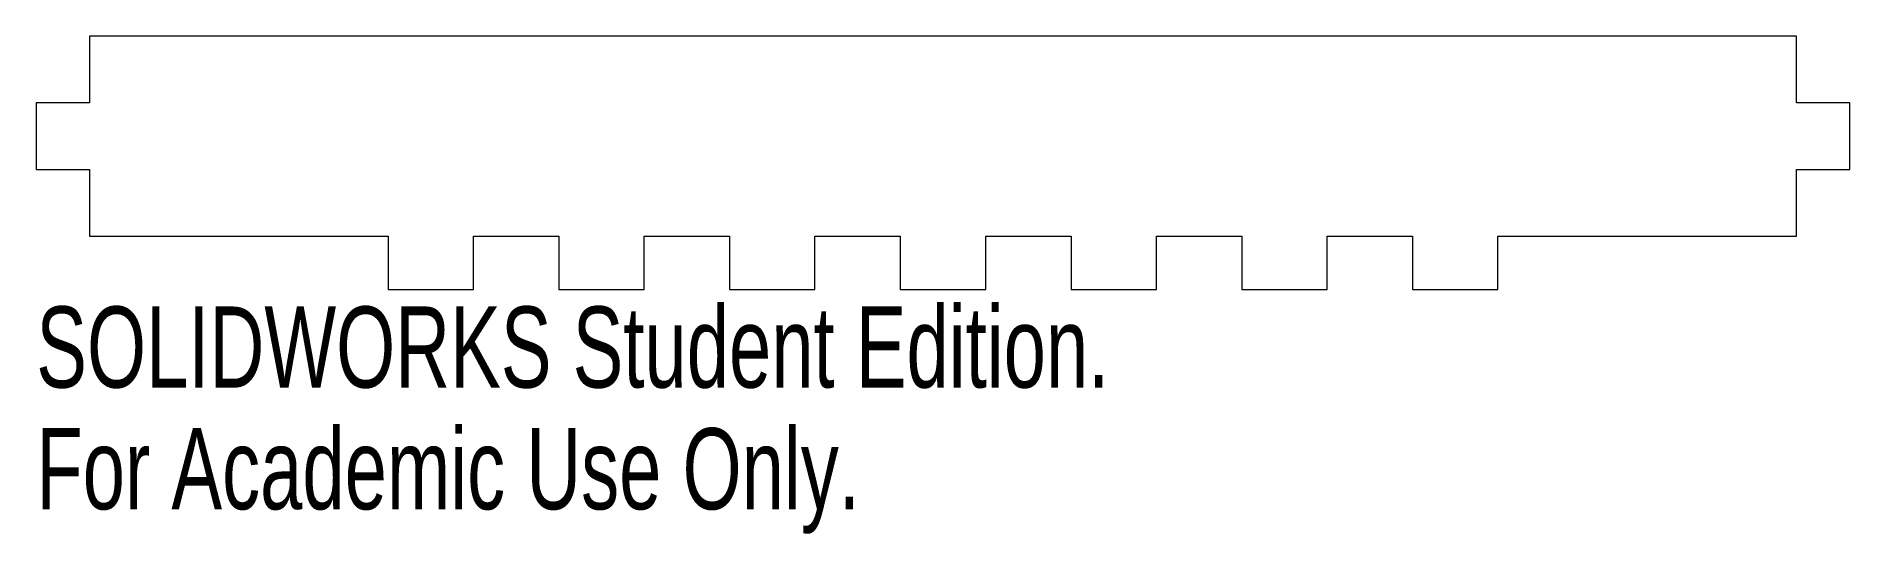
# Model space of a CAD drawing. Header units: inches. Extents: x -2.12 to 2.12, y -0.93 to 0.23.
import ezdxf

# ---------------------------------------------------------------- set-up
doc = ezdxf.new("R2010")
doc.units = ezdxf.units.IN
doc.header["$MEASUREMENT"] = 0
doc.styles.add('SLDTEXTSTYLE0', font='TXT', dxfattribs={"width": 0.7})

msp = doc.modelspace()

# ---------------------------------------------------------------- linework, layer by layer
at = {"color": 7, "linetype": 'Continuous', "lineweight": 15}
for p, q in [((-2, 0.234375), (-2, 0.078125)), ((2, 0.234375), (-2, 0.234375)), ((2, 0.078125), (2, 0.234375)), ((-2.125, 0.078125), (-2.125, -0.078125)), ((-2, 0.078125), (-2.125, 0.078125)), ((2.125, 0.078125), (2, 0.078125)), ((2.125, -0.078125), (2.125, 0.078125)), ((-2.125, -0.078125), (-2, -0.078125)), ((-2, -0.078125), (-2, -0.234375)), ((2, -0.078125), (2.125, -0.078125)), ((2, -0.234375), (2, -0.078125)), ((-2, -0.234375), (-1.3, -0.234375)), ((-1.3, -0.234375), (-1.3, -0.359375)), ((-1.1, -0.234375), (-0.9, -0.234375)), ((-1.1, -0.359375), (-1.1, -0.234375)), ((-0.9, -0.234375), (-0.9, -0.359375)), ((-0.7, -0.234375), (-0.5, -0.234375)), ((-0.7, -0.359375), (-0.7, -0.234375)), ((-0.5, -0.234375), (-0.5, -0.359375)), ((-0.3, -0.234375), (-0.1, -0.234375)), ((-0.3, -0.359375), (-0.3, -0.234375)), ((-0.1, -0.234375), (-0.1, -0.359375)), ((0.1, -0.234375), (0.3, -0.234375)), ((0.1, -0.359375), (0.1, -0.234375)), ((0.3, -0.234375), (0.3, -0.359375)), ((0.5, -0.234375), (0.7, -0.234375)), ((0.5, -0.359375), (0.5, -0.234375)), ((0.7, -0.234375), (0.7, -0.359375)), ((0.9, -0.234375), (1.1, -0.234375)), ((0.9, -0.359375), (0.9, -0.234375)), ((1.1, -0.234375), (1.1, -0.359375)), ((1.3, -0.234375), (2, -0.234375)), ((1.3, -0.359375), (1.3, -0.234375)), ((-1.3, -0.359375), (-1.1, -0.359375)), ((-0.9, -0.359375), (-0.7, -0.359375)), ((-0.5, -0.359375), (-0.3, -0.359375)), ((-0.1, -0.359375), (0.1, -0.359375)), ((0.3, -0.359375), (0.5, -0.359375)), ((0.7, -0.359375), (0.9, -0.359375)), ((1.1, -0.359375), (1.3, -0.359375))]:
    msp.add_line(p, q, dxfattribs=at)

# ---------------------------------------------------------------- texts
at = {"color": 7, "linetype": 'Continuous', "char_height": 0.1903, "attachment_point": 1, "style": 'SLDTEXTSTYLE0'}
for s, insert in [('SOLIDWORKS Student Edition.', (-2.125, -0.399515)), ('For Academic Use Only.', (-2.125, -0.684965))]:
    msp.add_mtext(s, dxfattribs=dict(at, insert=insert))

doc.saveas('drawing.dxf')
